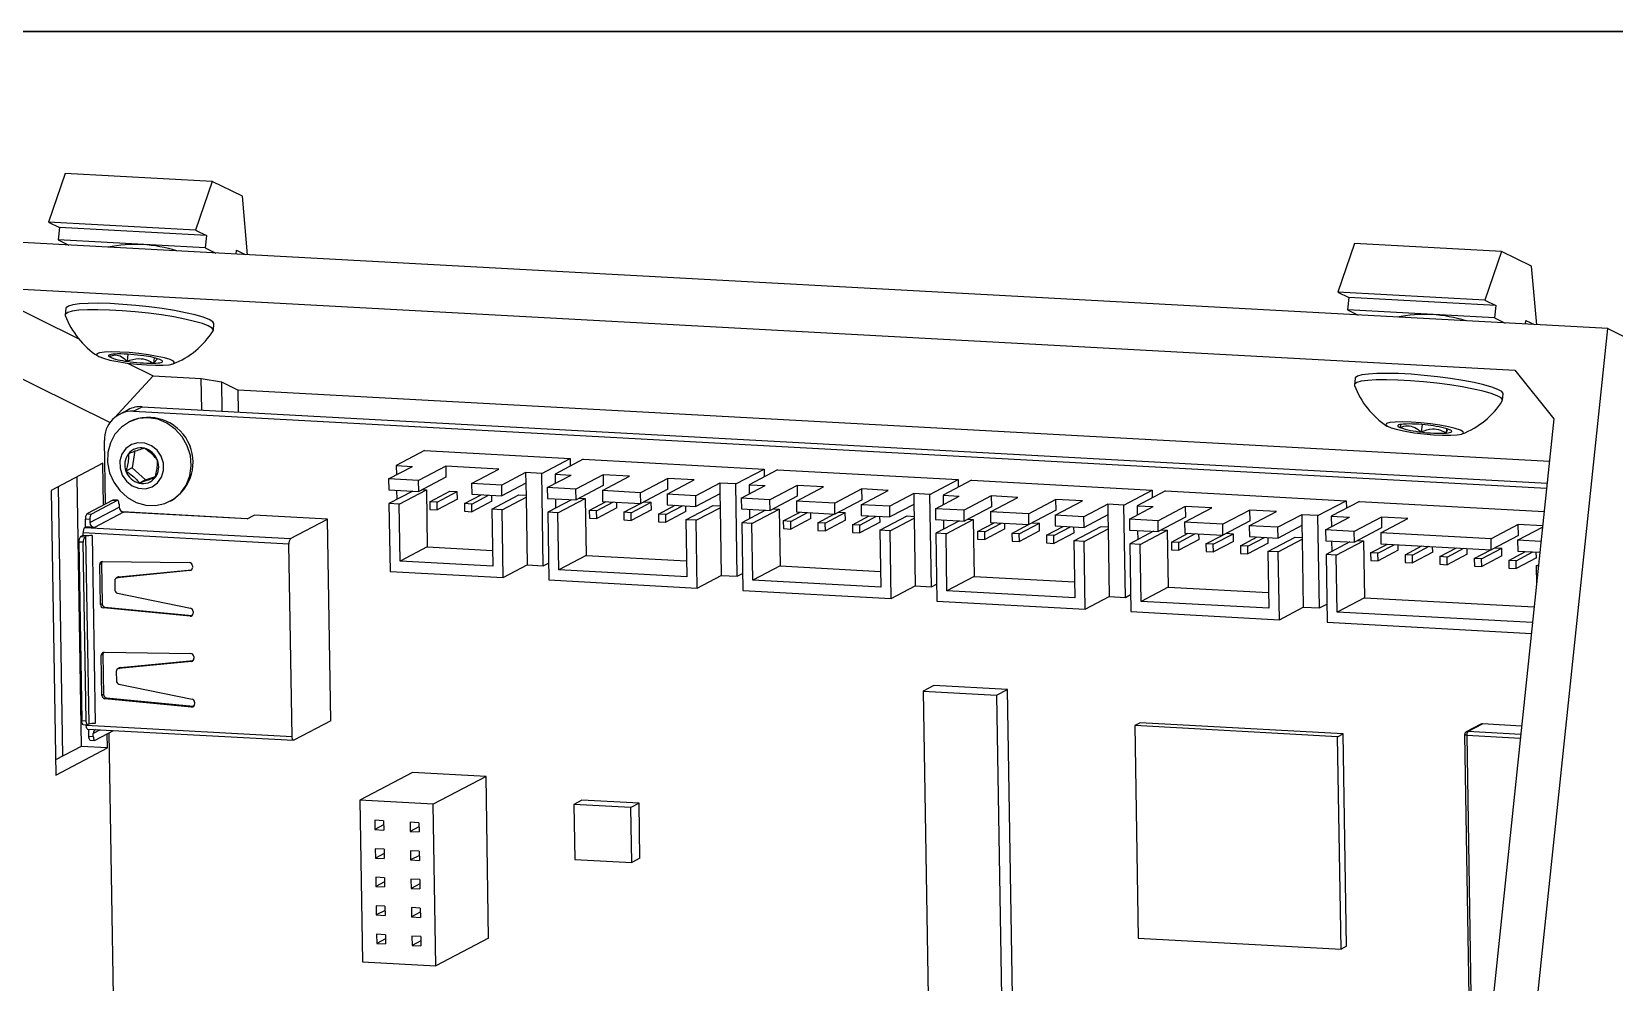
# Model space of a CAD drawing. Header units: millimetres. Extents: x 0 to 279, y 0 to 216.
# Drawn here: x 202.9 to 253.4, y 60.4 to 90.7 of the extents above; entities that cross this region are included whole.
import ezdxf

# ---------------------------------------------------------------- set-up
doc = ezdxf.new("R2010")
doc.units = ezdxf.units.MM
doc.layers.add('TITLE_BLOCK_BORDER', color=7, linetype='Continuous')

msp = doc.modelspace()

# ---------------------------------------------------------------- linework, layer by layer
at = {"color": 7, "linetype": 'Continuous', "lineweight": 25}
for p, q in [((203.961, 86.213), (203.432, 84.661)), ((208.65, 85.958), (203.961, 86.213)), ((208.65, 85.958), (208.12, 84.407)), ((209.611, 85.483), (208.65, 85.958)), ((209.775, 83.618), (209.611, 85.483)), ((203.432, 84.661), (203.78, 84.489)), ((208.12, 84.407), (203.432, 84.661)), ((203.78, 84.489), (203.738, 84.095)), ((208.468, 84.234), (203.78, 84.489)), ((208.12, 84.407), (208.468, 84.234)), ((253.163, 81.261), (197.976, 84.259)), ((208.427, 83.84), (203.738, 84.095)), ((203.738, 84.095), (204.076, 83.928)), ((205.32, 83.861), (205.32, 83.86)), ((208.468, 84.234), (208.427, 83.84)), ((208.427, 83.84), (208.765, 83.673)), ((245.082, 83.979), (244.552, 82.428)), ((249.771, 83.725), (245.082, 83.979)), ((209.417, 83.638), (209.43, 83.759)), ((209.43, 83.759), (209.706, 83.622)), ((249.771, 83.725), (249.241, 82.173)), ((250.732, 83.249), (249.771, 83.725)), ((250.896, 81.384), (250.732, 83.249)), ((201.009, 82.608), (250.194, 79.936)), ((201.009, 82.608), (204.394, 80.933)), ((244.552, 82.428), (244.9, 82.255)), ((249.241, 82.173), (244.552, 82.428)), ((203.983, 81.91), (203.962, 81.706)), ((244.9, 82.255), (244.859, 81.861)), ((249.548, 81.606), (244.859, 81.861)), ((244.859, 81.861), (245.197, 81.694)), ((249.589, 82.001), (244.9, 82.255)), ((249.241, 82.173), (249.589, 82.001)), ((249.589, 82.001), (249.548, 81.606)), ((208.686, 81.209), (208.707, 81.412)), ((246.441, 81.627), (246.441, 81.626)), ((249.548, 81.606), (249.886, 81.439)), ((250.538, 81.404), (250.55, 81.525)), ((250.55, 81.525), (250.827, 81.388)), ((205.387, 78.267), (199.447, 81.207)), ((249.845, 49.737), (253.163, 81.261)), ((253.163, 81.261), (256.944, 79.39)), ((205.957, 80.446), (205.933, 80.221)), ((206.795, 80.332), (206.776, 80.158)), ((206.776, 80.158), (206.902, 80.303)), ((205.946, 80.165), (206.768, 79.758)), ((250.194, 79.936), (251.446, 78.382)), ((206.768, 79.758), (205.529, 78.42)), ((206.768, 79.758), (208.301, 79.674)), ((208.301, 79.674), (208.947, 79.561)), ((208.318, 78.668), (208.301, 79.674)), ((208.947, 79.561), (209.476, 79.3)), ((208.947, 79.561), (208.962, 78.633)), ((251.303, 77.027), (209.476, 79.3)), ((209.487, 78.605), (209.476, 79.3)), ((245.104, 79.676), (245.083, 79.473)), ((206.138, 78.625), (206.416, 78.772)), ((206.416, 78.772), (251.23, 76.337)), ((249.807, 78.975), (249.828, 79.179)), ((205.398, 78.279), (205.387, 78.267)), ((205.387, 78.267), (205.387, 78.263)), ((205.965, 78.675), (205.688, 78.528)), ((206.024, 78.301), (205.981, 78.279)), ((206.138, 78.625), (251.213, 76.177)), ((251.446, 78.382), (248.49, 50.306)), ((246.559, 78.201), (246.528, 78.109)), ((247.238, 78.2), (247.213, 77.966)), ((248.023, 78.07), (248.008, 77.93)), ((248.008, 77.93), (248.049, 78.039)), ((205.249, 75.669), (205.216, 77.695)), ((206.177, 77.376), (206.1, 76.821)), ((215.423, 77.371), (214.521, 76.896)), ((215.423, 77.371), (220.064, 77.119)), ((205.163, 76.973), (203.512, 76.103)), ((205.185, 75.635), (205.163, 76.973)), ((206.1, 76.821), (205.9, 76.715)), ((206.1, 76.821), (206.526, 76.44)), ((214.273, 76.466), (215.036, 76.868)), ((214.521, 76.896), (215.036, 76.868)), ((214.521, 76.896), (214.525, 76.599)), ((216.102, 76.871), (215.234, 76.414)), ((217.79, 76.779), (216.102, 76.871)), ((216.102, 76.871), (216.107, 76.527)), ((216.922, 76.322), (217.79, 76.779)), ((219.162, 76.644), (220.064, 77.119)), ((220.486, 77.096), (219.584, 76.621)), ((220.064, 77.119), (220.068, 76.876)), ((220.486, 77.096), (226.254, 76.783)), ((225.352, 76.308), (226.254, 76.783)), ((226.676, 76.76), (225.774, 76.285)), ((226.254, 76.783), (226.258, 76.54)), ((226.676, 76.76), (232.443, 76.447)), ((204.327, 76.533), (204.466, 67.937)), ((206.526, 76.44), (206.325, 76.335)), ((206.526, 76.44), (206.839, 76.549)), ((215.234, 76.414), (214.273, 76.466)), ((214.273, 76.466), (214.279, 76.122)), ((215.24, 76.07), (215.234, 76.414)), ((216.107, 76.527), (215.24, 76.07)), ((217.883, 76.27), (216.922, 76.322)), ((216.922, 76.322), (216.928, 75.978)), ((218.647, 76.672), (217.883, 76.27)), ((217.889, 75.926), (217.883, 76.27)), ((218.652, 76.328), (217.889, 75.926)), ((219.162, 76.644), (218.647, 76.672)), ((218.647, 76.672), (218.652, 76.328)), ((218.652, 76.328), (218.659, 75.887)), ((219.21, 73.698), (219.162, 76.644)), ((219.337, 76.191), (220.1, 76.593)), ((219.584, 76.621), (220.1, 76.593)), ((219.584, 76.621), (219.589, 76.324)), ((221.119, 76.598), (220.251, 76.141)), ((221.124, 76.255), (220.257, 75.798)), ((221.095, 76.095), (221.963, 76.552)), ((221.963, 76.552), (221.119, 76.598)), ((221.119, 76.598), (221.124, 76.255)), ((223.182, 76.486), (222.314, 76.029)), ((223.158, 75.983), (224.026, 76.44)), ((224.026, 76.44), (223.182, 76.486)), ((223.187, 76.142), (223.182, 76.486)), ((224.836, 76.336), (224.073, 75.934)), ((225.352, 76.308), (224.836, 76.336)), ((224.836, 76.336), (224.841, 75.992)), ((225.399, 73.362), (225.352, 76.308)), ((225.526, 75.855), (226.289, 76.257)), ((225.774, 76.285), (226.289, 76.257)), ((225.774, 76.285), (225.778, 75.988)), ((227.308, 76.262), (226.441, 75.805)), ((228.152, 76.216), (227.308, 76.262)), ((227.308, 76.262), (227.313, 75.918)), ((231.541, 75.972), (232.443, 76.447)), ((232.865, 76.424), (231.963, 75.949)), ((232.443, 76.447), (232.447, 76.204)), ((232.865, 76.424), (238.632, 76.11)), ((203.512, 76.103), (203.659, 67.021)), ((203.884, 67.631), (203.745, 76.226)), ((205.482, 75.792), (204.655, 75.356)), ((205.623, 75.785), (204.796, 75.349)), ((205.482, 75.792), (205.623, 75.785)), ((205.634, 75.787), (205.493, 75.795)), ((207.31, 75.757), (207.353, 75.78)), ((214.279, 76.122), (215.24, 76.07)), ((215.045, 76.081), (214.286, 75.681)), ((214.533, 76.109), (214.538, 75.813)), ((214.614, 75.663), (215.481, 76.12)), ((215.348, 76.127), (215.481, 76.12)), ((215.481, 76.12), (215.511, 74.303)), ((215.59, 75.741), (216.232, 76.079)), ((215.59, 75.741), (215.594, 75.495)), ((215.824, 75.728), (215.59, 75.741)), ((215.824, 75.728), (216.466, 76.066)), ((215.828, 75.483), (215.824, 75.728)), ((216.47, 75.821), (215.828, 75.483)), ((216.232, 76.079), (216.466, 76.066)), ((216.47, 75.821), (216.466, 76.066)), ((216.692, 75.681), (217.226, 75.962)), ((216.926, 75.668), (217.46, 75.95)), ((216.928, 75.978), (217.889, 75.926)), ((217.572, 75.761), (216.93, 75.423)), ((217.568, 75.502), (218.435, 75.959)), ((217.572, 75.761), (217.569, 75.944)), ((217.896, 75.484), (218.659, 75.887)), ((218.435, 75.959), (218.658, 75.947)), ((218.659, 75.887), (218.694, 73.726)), ((220.251, 76.141), (219.337, 76.191)), ((219.337, 76.191), (219.343, 75.847)), ((219.343, 75.847), (220.257, 75.798)), ((220.109, 75.806), (219.35, 75.405)), ((219.597, 75.833), (219.602, 75.538)), ((219.678, 75.388), (220.545, 75.845)), ((220.257, 75.798), (220.251, 76.141)), ((220.365, 75.854), (220.545, 75.845)), ((220.545, 75.845), (220.575, 74.028)), ((220.677, 75.464), (221.211, 75.746)), ((220.912, 75.452), (221.446, 75.733)), ((222.314, 76.029), (221.095, 76.095)), ((221.095, 76.095), (221.101, 75.752)), ((221.101, 75.752), (222.32, 75.686)), ((221.557, 75.544), (221.554, 75.727)), ((222.013, 75.392), (222.655, 75.73)), ((222.32, 75.686), (222.314, 76.029)), ((223.187, 76.142), (222.32, 75.686)), ((222.428, 75.742), (222.655, 75.73)), ((222.659, 75.484), (222.655, 75.73)), ((224.073, 75.934), (223.158, 75.983)), ((223.158, 75.983), (223.164, 75.64)), ((224.078, 75.59), (224.073, 75.934)), ((224.841, 75.992), (224.078, 75.59)), ((224.841, 75.992), (224.849, 75.55)), ((226.441, 75.805), (225.526, 75.855)), ((225.526, 75.855), (225.532, 75.511)), ((226.446, 75.461), (226.441, 75.805)), ((227.313, 75.918), (226.446, 75.461)), ((227.285, 75.759), (228.152, 76.216)), ((228.504, 75.693), (227.285, 75.759)), ((227.285, 75.759), (227.29, 75.416)), ((229.371, 76.15), (228.504, 75.693)), ((229.376, 75.806), (228.509, 75.349)), ((229.348, 75.647), (230.215, 76.104)), ((230.215, 76.104), (229.371, 76.15)), ((229.376, 75.806), (229.371, 76.15)), ((231.025, 76), (230.262, 75.597)), ((231.541, 75.972), (231.025, 76)), ((231.025, 76), (231.031, 75.656)), ((231.589, 73.026), (231.541, 75.972)), ((231.715, 75.518), (232.479, 75.921)), ((231.963, 75.949), (232.479, 75.921)), ((231.963, 75.949), (231.968, 75.651)), ((233.497, 75.926), (232.63, 75.469)), ((233.474, 75.423), (234.341, 75.88)), ((234.341, 75.88), (233.497, 75.926)), ((233.497, 75.926), (233.503, 75.582)), ((235.56, 75.814), (234.693, 75.357)), ((235.537, 75.311), (236.404, 75.768)), ((236.404, 75.768), (235.56, 75.814)), ((235.566, 75.47), (235.56, 75.814)), ((237.73, 75.635), (238.632, 76.11)), ((239.054, 76.088), (238.152, 75.612)), ((238.632, 76.11), (238.636, 75.867)), ((239.054, 76.088), (244.821, 75.774)), ((243.919, 75.299), (244.821, 75.774)), ((245.243, 75.751), (244.341, 75.276)), ((244.821, 75.774), (244.825, 75.531)), ((245.243, 75.751), (251.135, 75.431)), ((204.655, 75.356), (204.796, 75.349)), ((204.748, 75.076), (205.679, 75.567)), ((205.822, 75.412), (204.891, 74.921)), ((205.678, 75.665), (205.679, 75.567)), ((209.766, 75.2), (205.794, 75.416)), ((209.761, 75.198), (205.822, 75.412)), ((209.761, 75.198), (209.986, 75.316)), ((212.331, 75.189), (209.986, 75.316)), ((214.286, 75.681), (214.321, 73.521)), ((214.614, 75.663), (214.286, 75.681)), ((214.644, 73.846), (214.614, 75.663)), ((215.594, 75.495), (215.828, 75.483)), ((216.926, 75.668), (216.692, 75.681)), ((216.692, 75.681), (216.696, 75.435)), ((216.696, 75.435), (216.93, 75.423)), ((216.93, 75.423), (216.926, 75.668)), ((217.568, 75.502), (217.597, 73.686)), ((217.896, 75.484), (217.568, 75.502)), ((217.931, 73.324), (217.896, 75.484)), ((219.35, 75.405), (219.385, 73.245)), ((219.678, 75.388), (219.35, 75.405)), ((219.707, 73.571), (219.678, 75.388)), ((220.677, 75.464), (220.681, 75.219)), ((220.912, 75.452), (220.677, 75.464)), ((220.681, 75.219), (220.916, 75.206)), ((220.916, 75.206), (220.912, 75.452)), ((221.557, 75.544), (220.916, 75.206)), ((221.779, 75.405), (222.313, 75.686)), ((221.779, 75.405), (221.783, 75.159)), ((222.013, 75.392), (221.779, 75.405)), ((222.017, 75.146), (222.013, 75.392)), ((222.659, 75.484), (222.017, 75.146)), ((222.881, 75.345), (223.415, 75.626)), ((222.881, 75.345), (222.885, 75.099)), ((223.115, 75.332), (222.881, 75.345)), ((223.115, 75.332), (223.649, 75.613)), ((223.119, 75.086), (223.115, 75.332)), ((223.761, 75.425), (223.119, 75.086)), ((223.164, 75.64), (224.078, 75.59)), ((223.757, 75.166), (224.625, 75.623)), ((223.761, 75.425), (223.758, 75.607)), ((224.085, 75.148), (224.849, 75.55)), ((224.625, 75.623), (224.848, 75.611)), ((224.849, 75.55), (224.884, 73.39)), ((225.532, 75.511), (226.446, 75.461)), ((226.299, 75.469), (225.539, 75.069)), ((225.786, 75.497), (225.791, 75.202)), ((225.867, 75.051), (226.734, 75.508)), ((226.554, 75.518), (226.734, 75.508)), ((226.734, 75.508), (226.764, 73.692)), ((226.866, 75.128), (227.4, 75.41)), ((227.101, 75.115), (227.635, 75.397)), ((227.29, 75.416), (228.509, 75.349)), ((227.747, 75.208), (227.744, 75.391)), ((227.968, 75.068), (228.502, 75.35)), ((228.203, 75.056), (228.844, 75.394)), ((228.509, 75.349), (228.504, 75.693)), ((228.617, 75.406), (228.844, 75.394)), ((228.848, 75.148), (228.844, 75.394)), ((229.07, 75.008), (229.604, 75.29)), ((229.304, 74.996), (229.839, 75.277)), ((230.262, 75.597), (229.348, 75.647)), ((229.348, 75.647), (229.353, 75.303)), ((229.353, 75.303), (230.267, 75.254)), ((229.946, 74.83), (230.814, 75.287)), ((229.95, 75.088), (229.947, 75.271)), ((230.267, 75.254), (230.262, 75.597)), ((231.031, 75.656), (230.267, 75.254)), ((230.814, 75.287), (231.037, 75.275)), ((231.031, 75.656), (231.038, 75.214)), ((232.63, 75.469), (231.715, 75.518)), ((231.715, 75.518), (231.721, 75.175)), ((232.635, 75.125), (232.63, 75.469)), ((233.503, 75.582), (232.635, 75.125)), ((234.693, 75.357), (233.474, 75.423)), ((233.474, 75.423), (233.479, 75.079)), ((234.698, 75.013), (234.693, 75.357)), ((235.566, 75.47), (234.698, 75.013)), ((236.451, 75.261), (235.537, 75.311)), ((235.537, 75.311), (235.542, 74.967)), ((237.214, 75.663), (236.451, 75.261)), ((236.457, 74.918), (236.451, 75.261)), ((237.22, 75.32), (236.457, 74.918)), ((237.73, 75.635), (237.214, 75.663)), ((237.214, 75.663), (237.22, 75.32)), ((237.22, 75.32), (237.227, 74.878)), ((237.778, 72.69), (237.73, 75.635)), ((237.905, 75.182), (238.668, 75.584)), ((238.152, 75.612), (238.668, 75.584)), ((238.152, 75.612), (238.157, 75.315)), ((239.686, 75.59), (238.819, 75.133)), ((239.692, 75.246), (238.825, 74.789)), ((239.663, 75.087), (240.53, 75.544)), ((240.53, 75.544), (239.686, 75.59)), ((239.686, 75.59), (239.692, 75.246)), ((241.749, 75.477), (240.882, 75.021)), ((241.726, 74.975), (242.593, 75.432)), ((242.593, 75.432), (241.749, 75.477)), ((241.755, 75.134), (241.749, 75.477)), ((243.404, 75.327), (242.64, 74.925)), ((243.919, 75.299), (243.404, 75.327)), ((243.404, 75.327), (243.409, 74.983)), ((243.967, 72.354), (243.919, 75.299)), ((244.164, 74.842), (244.927, 75.244)), ((244.341, 75.276), (244.927, 75.244)), ((244.341, 75.276), (244.347, 74.938)), ((245.946, 75.249), (245.078, 74.793)), ((246.79, 75.204), (245.946, 75.249)), ((245.946, 75.249), (245.951, 74.906)), ((211.098, 74.391), (204.534, 74.748)), ((204.535, 74.674), (204.534, 74.748)), ((204.583, 74.922), (204.609, 74.936)), ((204.583, 74.922), (211.148, 74.566)), ((204.746, 75.174), (204.605, 75.182)), ((204.609, 74.936), (204.605, 75.182)), ((204.891, 74.921), (204.609, 74.936)), ((204.746, 75.174), (204.748, 75.076)), ((211.148, 74.566), (212.331, 75.189)), ((212.435, 68.758), (212.331, 75.189)), ((221.783, 75.159), (222.017, 75.146)), ((222.885, 75.099), (223.119, 75.086)), ((223.757, 75.166), (223.787, 73.35)), ((224.085, 75.148), (223.757, 75.166)), ((224.12, 72.988), (224.085, 75.148)), ((225.539, 75.069), (225.574, 72.909)), ((225.867, 75.051), (225.539, 75.069)), ((225.897, 73.235), (225.867, 75.051)), ((226.866, 75.128), (226.87, 74.883)), ((227.101, 75.115), (226.866, 75.128)), ((226.87, 74.883), (227.105, 74.87)), ((227.105, 74.87), (227.101, 75.115)), ((227.747, 75.208), (227.105, 74.87)), ((227.968, 75.068), (227.972, 74.823)), ((228.203, 75.056), (227.968, 75.068)), ((227.972, 74.823), (228.207, 74.81)), ((228.207, 74.81), (228.203, 75.056)), ((228.848, 75.148), (228.207, 74.81)), ((229.07, 75.008), (229.074, 74.763)), ((229.304, 74.996), (229.07, 75.008)), ((229.074, 74.763), (229.308, 74.75)), ((229.308, 74.75), (229.304, 74.996)), ((229.95, 75.088), (229.308, 74.75)), ((229.946, 74.83), (229.976, 73.013)), ((230.275, 74.812), (229.946, 74.83)), ((230.275, 74.812), (231.038, 75.214)), ((230.31, 72.652), (230.275, 74.812)), ((231.038, 75.214), (231.073, 73.054)), ((231.721, 75.175), (232.635, 75.125)), ((232.488, 75.133), (231.728, 74.733)), ((231.728, 74.733), (231.763, 72.573)), ((232.056, 74.715), (231.728, 74.733)), ((231.976, 75.161), (231.98, 74.866)), ((232.056, 74.715), (232.924, 75.172)), ((232.086, 72.899), (232.056, 74.715)), ((232.743, 75.182), (232.924, 75.172)), ((232.924, 75.172), (232.953, 73.356)), ((233.056, 74.792), (233.59, 75.073)), ((233.056, 74.792), (233.06, 74.546)), ((233.29, 74.779), (233.056, 74.792)), ((233.29, 74.779), (233.824, 75.061)), ((233.294, 74.534), (233.29, 74.779)), ((233.936, 74.872), (233.294, 74.534)), ((233.479, 75.079), (234.698, 75.013)), ((233.936, 74.872), (233.933, 75.055)), ((234.157, 74.732), (234.691, 75.013)), ((234.157, 74.732), (234.161, 74.487)), ((234.392, 74.719), (234.157, 74.732)), ((234.392, 74.719), (235.034, 75.057)), ((234.396, 74.474), (234.392, 74.719)), ((235.038, 74.812), (234.396, 74.474)), ((234.806, 75.07), (235.034, 75.057)), ((235.038, 74.812), (235.034, 75.057)), ((235.259, 74.672), (235.793, 74.954)), ((235.494, 74.66), (236.028, 74.941)), ((236.139, 74.752), (235.498, 74.414)), ((235.542, 74.967), (236.457, 74.918)), ((236.136, 74.494), (237.003, 74.951)), ((236.139, 74.752), (236.137, 74.935)), ((236.464, 74.476), (237.227, 74.878)), ((237.003, 74.951), (237.226, 74.938)), ((237.227, 74.878), (237.262, 72.718)), ((238.819, 75.133), (237.905, 75.182)), ((237.905, 75.182), (237.91, 74.839)), ((237.91, 74.839), (238.825, 74.789)), ((238.677, 74.797), (237.917, 74.397)), ((238.165, 74.825), (238.17, 74.53)), ((238.246, 74.379), (239.113, 74.836)), ((238.825, 74.789), (238.819, 75.133)), ((238.932, 74.846), (239.113, 74.836)), ((239.113, 74.836), (239.142, 73.019)), ((239.245, 74.456), (239.779, 74.737)), ((239.479, 74.443), (240.013, 74.724)), ((240.882, 75.021), (239.663, 75.087)), ((239.663, 75.087), (239.668, 74.743)), ((239.668, 74.743), (240.888, 74.677)), ((240.125, 74.536), (240.122, 74.718)), ((240.581, 74.383), (241.223, 74.721)), ((240.888, 74.677), (240.882, 75.021)), ((241.755, 75.134), (240.888, 74.677)), ((240.995, 74.734), (241.223, 74.721)), ((241.227, 74.476), (241.223, 74.721)), ((242.64, 74.925), (241.726, 74.975)), ((241.726, 74.975), (241.732, 74.631)), ((242.646, 74.581), (242.64, 74.925)), ((243.409, 74.983), (242.646, 74.581)), ((243.409, 74.983), (243.416, 74.542)), ((245.078, 74.793), (244.164, 74.842)), ((244.164, 74.842), (244.17, 74.499)), ((245.084, 74.449), (245.078, 74.793)), ((245.951, 74.906), (245.084, 74.449)), ((245.922, 74.747), (246.79, 75.204)), ((249.439, 74.556), (245.922, 74.747)), ((245.922, 74.747), (245.928, 74.403)), ((250.306, 75.013), (249.439, 74.556)), ((250.283, 74.51), (251.082, 74.931)), ((251.086, 74.97), (250.306, 75.013)), ((250.312, 74.669), (250.306, 75.013)), ((204.539, 74.446), (204.398, 74.454)), ((204.398, 74.454), (204.491, 68.759)), ((204.448, 74.628), (204.535, 74.674)), ((204.448, 74.628), (204.589, 74.621)), ((204.535, 74.674), (204.816, 74.659)), ((204.632, 68.752), (204.539, 74.446)), ((204.589, 74.621), (204.623, 74.639)), ((204.721, 68.65), (204.623, 74.639)), ((204.816, 74.659), (204.913, 68.67)), ((211.198, 68.255), (211.098, 74.391)), ((215.511, 74.303), (214.644, 73.846)), ((215.511, 74.303), (217.589, 74.19)), ((233.06, 74.546), (233.294, 74.534)), ((234.161, 74.487), (234.396, 74.474)), ((235.259, 74.672), (235.263, 74.427)), ((235.494, 74.66), (235.259, 74.672)), ((235.263, 74.427), (235.498, 74.414)), ((235.498, 74.414), (235.494, 74.66)), ((236.136, 74.494), (236.165, 72.677)), ((236.464, 74.476), (236.136, 74.494)), ((236.499, 72.316), (236.464, 74.476)), ((237.917, 74.397), (237.952, 72.237)), ((238.246, 74.379), (237.917, 74.397)), ((238.275, 72.563), (238.246, 74.379)), ((239.245, 74.456), (239.249, 74.21)), ((239.479, 74.443), (239.245, 74.456)), ((239.249, 74.21), (239.483, 74.198)), ((239.483, 74.198), (239.479, 74.443)), ((240.125, 74.536), (239.483, 74.198)), ((240.347, 74.396), (240.881, 74.677)), ((240.347, 74.396), (240.351, 74.15)), ((240.581, 74.383), (240.347, 74.396)), ((240.585, 74.138), (240.581, 74.383)), ((241.227, 74.476), (240.585, 74.138)), ((241.448, 74.336), (241.983, 74.617)), ((241.448, 74.336), (241.452, 74.091)), ((241.683, 74.323), (241.448, 74.336)), ((241.683, 74.323), (242.217, 74.605)), ((241.687, 74.078), (241.683, 74.323)), ((242.329, 74.416), (241.687, 74.078)), ((241.732, 74.631), (242.646, 74.581)), ((242.325, 74.157), (243.192, 74.614)), ((242.329, 74.416), (242.326, 74.599)), ((242.653, 74.14), (243.416, 74.542)), ((243.192, 74.614), (243.415, 74.602)), ((243.416, 74.542), (243.451, 72.382)), ((244.17, 74.499), (245.084, 74.449)), ((244.936, 74.457), (244.177, 74.057)), ((244.354, 74.489), (244.36, 74.153)), ((244.505, 74.039), (245.372, 74.496)), ((245.192, 74.506), (245.372, 74.496)), ((245.372, 74.496), (245.402, 72.679)), ((245.598, 74.111), (246.132, 74.392)), ((245.832, 74.098), (246.367, 74.379)), ((245.928, 74.403), (249.445, 74.212)), ((246.478, 74.191), (246.475, 74.373)), ((246.7, 74.051), (247.234, 74.332)), ((246.934, 74.038), (247.468, 74.319)), ((247.58, 74.131), (247.577, 74.313)), ((247.802, 73.991), (248.336, 74.272)), ((248.036, 73.978), (248.57, 74.26)), ((248.682, 74.071), (248.679, 74.254)), ((248.904, 73.931), (249.438, 74.212)), ((249.138, 73.918), (249.78, 74.256)), ((249.445, 74.212), (249.439, 74.556)), ((250.312, 74.669), (249.445, 74.212)), ((249.552, 74.269), (249.78, 74.256)), ((249.784, 74.011), (249.78, 74.256)), ((251.034, 74.469), (250.283, 74.51)), ((250.283, 74.51), (250.289, 74.166)), ((205.117, 73.769), (205.065, 73.742)), ((205.086, 72.458), (205.065, 73.742)), ((205.117, 73.769), (205.138, 72.485)), ((205.154, 73.835), (207.918, 73.8)), ((217.597, 73.686), (214.644, 73.846)), ((217.931, 73.324), (218.694, 73.726)), ((218.694, 73.726), (219.21, 73.698)), ((219.21, 73.698), (219.376, 73.786)), ((220.575, 74.028), (219.707, 73.571)), ((220.575, 74.028), (223.778, 73.854)), ((240.351, 74.15), (240.585, 74.138)), ((241.452, 74.091), (241.687, 74.078)), ((242.325, 74.157), (242.354, 72.341)), ((242.653, 74.14), (242.325, 74.157)), ((242.688, 71.979), (242.653, 74.14)), ((244.177, 74.057), (244.212, 71.897)), ((244.505, 74.039), (244.177, 74.057)), ((244.535, 72.223), (244.505, 74.039)), ((245.832, 74.098), (245.598, 74.111)), ((245.598, 74.111), (245.602, 73.865)), ((245.602, 73.865), (245.836, 73.852)), ((245.836, 73.852), (245.832, 74.098)), ((246.478, 74.191), (245.836, 73.852)), ((246.934, 74.038), (246.7, 74.051)), ((246.7, 74.051), (246.704, 73.805)), ((246.704, 73.805), (246.938, 73.793)), ((246.938, 73.793), (246.934, 74.038)), ((247.58, 74.131), (246.938, 73.793)), ((248.036, 73.978), (247.802, 73.991)), ((247.802, 73.991), (247.806, 73.745)), ((247.806, 73.745), (248.04, 73.733)), ((248.04, 73.733), (248.036, 73.978)), ((248.682, 74.071), (248.04, 73.733)), ((249.138, 73.918), (248.904, 73.931)), ((248.904, 73.931), (248.908, 73.686)), ((249.142, 73.673), (249.138, 73.918)), ((249.784, 74.011), (249.142, 73.673)), ((250.005, 73.871), (250.54, 74.153)), ((250.24, 73.858), (250.005, 73.871)), ((250.005, 73.871), (250.009, 73.626)), ((250.24, 73.858), (250.774, 74.14)), ((250.244, 73.613), (250.24, 73.858)), ((250.886, 73.951), (250.244, 73.613)), ((250.289, 74.166), (250.998, 74.128)), ((250.882, 73.692), (250.956, 73.732)), ((250.886, 73.951), (250.883, 74.134)), ((205.542, 73.225), (205.547, 72.924)), ((205.641, 73.335), (205.589, 73.308)), ((207.94, 73.545), (205.621, 73.318)), ((205.621, 73.318), (205.673, 73.345)), ((205.673, 73.345), (207.992, 73.572)), ((207.992, 73.572), (207.94, 73.545)), ((207.992, 73.572), (207.995, 73.573)), ((208.017, 73.696), (208.018, 73.638)), ((214.321, 73.521), (217.931, 73.324)), ((219.385, 73.245), (224.12, 72.988)), ((223.787, 73.35), (219.707, 73.571)), ((224.12, 72.988), (224.884, 73.39)), ((224.884, 73.39), (225.399, 73.362)), ((225.399, 73.362), (225.565, 73.45)), ((226.764, 73.692), (225.897, 73.235)), ((229.976, 73.013), (225.897, 73.235)), ((226.764, 73.692), (229.968, 73.518)), ((232.953, 73.356), (232.086, 72.899)), ((232.953, 73.356), (236.157, 73.182)), ((248.908, 73.686), (249.142, 73.673)), ((250.009, 73.626), (250.244, 73.613)), ((250.882, 73.692), (250.891, 73.116)), ((250.952, 73.689), (250.882, 73.692)), ((205.629, 72.822), (207.959, 72.342)), ((225.574, 72.909), (230.31, 72.652)), ((230.31, 72.652), (231.073, 73.054)), ((231.073, 73.054), (231.589, 73.026)), ((231.589, 73.026), (231.754, 73.113)), ((236.165, 72.677), (232.086, 72.899)), ((236.499, 72.316), (237.262, 72.718)), ((237.262, 72.718), (237.778, 72.69)), ((237.778, 72.69), (237.944, 72.777)), ((239.142, 73.019), (238.275, 72.563)), ((239.142, 73.019), (242.346, 72.845)), ((205.138, 72.485), (205.086, 72.458)), ((205.23, 72.382), (205.178, 72.355)), ((207.946, 72.09), (205.178, 72.355)), ((205.23, 72.382), (207.998, 72.117)), ((208.041, 72.241), (208.042, 72.182)), ((231.763, 72.573), (236.499, 72.316)), ((237.952, 72.237), (242.688, 71.979)), ((242.354, 72.341), (238.275, 72.563)), ((242.688, 71.979), (243.451, 72.382)), ((243.451, 72.382), (243.967, 72.354)), ((243.967, 72.354), (244.203, 72.478)), ((245.402, 72.679), (244.535, 72.223)), ((250.762, 71.884), (244.535, 72.223)), ((245.402, 72.679), (250.814, 72.385)), ((207.998, 72.117), (207.946, 72.09)), ((244.212, 71.897), (250.726, 71.543)), ((205.164, 70.873), (205.112, 70.845)), ((205.133, 69.561), (205.112, 70.845)), ((205.164, 70.873), (205.185, 69.589)), ((205.201, 70.939), (207.965, 70.903)), ((205.72, 70.449), (208.039, 70.676)), ((208.039, 70.676), (207.987, 70.649)), ((208.039, 70.676), (208.042, 70.676)), ((208.064, 70.8), (208.065, 70.741)), ((205.589, 70.328), (205.594, 70.027)), ((205.688, 70.439), (205.636, 70.412)), ((207.987, 70.649), (205.668, 70.421)), ((205.668, 70.421), (205.72, 70.449)), ((205.676, 69.926), (208.006, 69.446)), ((231.671, 69.881), (231.324, 69.698)), ((231.324, 69.698), (233.668, 69.571)), ((231.324, 69.698), (231.523, 57.425)), ((234.015, 69.754), (231.671, 69.881)), ((233.668, 69.571), (234.015, 69.754)), ((234.214, 57.481), (234.015, 69.754)), ((205.185, 69.589), (205.133, 69.561)), ((205.277, 69.486), (205.225, 69.458)), ((207.993, 69.193), (205.225, 69.458)), ((205.277, 69.486), (208.045, 69.221)), ((208.045, 69.221), (207.993, 69.193)), ((208.088, 69.344), (208.089, 69.286)), ((233.668, 69.571), (233.867, 57.298)), ((204.491, 68.759), (204.632, 68.752)), ((212.435, 68.758), (211.252, 68.135)), ((238.249, 68.69), (238.075, 68.599)), ((244.719, 68.338), (238.249, 68.69)), ((248.696, 68.409), (249.164, 68.656)), ((250.415, 68.588), (249.164, 68.656)), ((204.535, 68.637), (204.675, 68.629)), ((204.633, 68.611), (204.633, 68.631)), ((204.633, 68.611), (211.198, 68.255)), ((204.677, 68.489), (211.241, 68.132)), ((204.721, 68.65), (204.686, 68.632)), ((204.718, 68.26), (204.714, 68.487)), ((204.718, 68.26), (204.858, 68.252)), ((204.858, 68.252), (204.857, 68.35)), ((204.913, 68.132), (205.505, 68.444)), ((205.31, 67.891), (205.303, 68.338)), ((205.628, 52.28), (205.367, 68.372)), ((244.546, 68.247), (238.075, 68.599)), ((238.075, 68.599), (238.185, 61.824)), ((244.546, 68.247), (244.719, 68.338)), ((244.655, 61.472), (244.546, 68.247)), ((244.829, 61.564), (244.719, 68.338)), ((248.598, 68.31), (248.789, 56.478)), ((249.119, 68.646), (248.651, 68.4)), ((248.663, 68.293), (248.855, 56.462)), ((204.466, 67.937), (203.651, 67.508)), ((203.659, 67.021), (205.31, 67.891)), ((205.31, 67.891), (204.466, 67.937)), ((204.762, 68.137), (204.902, 68.13)), ((215.038, 67.106), (213.356, 66.22)), ((217.383, 66.979), (215.038, 67.106)), ((217.383, 66.979), (215.7, 66.092)), ((217.466, 61.824), (217.383, 66.979)), ((213.356, 66.22), (213.439, 61.065)), ((215.7, 66.092), (213.356, 66.22)), ((220.443, 66.225), (220.183, 66.088)), ((222.264, 66.126), (220.443, 66.225)), ((215.784, 60.938), (215.7, 66.092)), ((222.004, 65.989), (220.183, 66.088)), ((220.183, 66.088), (220.212, 64.333)), ((222.264, 66.126), (222.004, 65.989)), ((222.033, 64.234), (222.004, 65.989)), ((222.293, 64.371), (222.264, 66.126)), ((213.835, 65.58), (213.839, 65.286)), ((214.116, 65.565), (213.835, 65.58)), ((214.118, 65.433), (213.839, 65.286)), ((213.839, 65.286), (214.121, 65.271)), ((214.116, 65.565), (214.121, 65.271)), ((214.96, 65.519), (214.965, 65.225)), ((215.241, 65.504), (214.96, 65.519)), ((215.243, 65.372), (214.965, 65.225)), ((214.965, 65.225), (215.246, 65.209)), ((215.241, 65.504), (215.246, 65.209)), ((213.849, 64.672), (213.854, 64.378)), ((214.131, 64.657), (213.849, 64.672)), ((214.131, 64.657), (214.135, 64.362)), ((214.133, 64.525), (213.854, 64.378)), ((213.854, 64.378), (214.135, 64.362)), ((214.975, 64.611), (214.979, 64.317)), ((215.256, 64.596), (214.975, 64.611)), ((215.258, 64.463), (214.979, 64.317)), ((214.979, 64.317), (215.261, 64.301)), ((215.256, 64.596), (215.261, 64.301)), ((220.212, 64.333), (222.033, 64.234)), ((222.293, 64.371), (222.033, 64.234)), ((213.864, 63.764), (213.869, 63.47)), ((214.145, 63.749), (213.864, 63.764)), ((214.147, 63.616), (213.869, 63.47)), ((214.145, 63.749), (214.15, 63.454)), ((214.989, 63.703), (214.994, 63.408)), ((215.271, 63.688), (214.989, 63.703)), ((215.271, 63.688), (215.275, 63.393)), ((213.869, 63.47), (214.15, 63.454)), ((215.273, 63.555), (214.994, 63.408)), ((214.994, 63.408), (215.275, 63.393)), ((213.879, 62.856), (213.884, 62.561)), ((214.16, 62.841), (213.879, 62.856)), ((214.162, 62.708), (213.884, 62.561)), ((214.16, 62.841), (214.165, 62.546)), ((215.004, 62.795), (215.009, 62.5)), ((215.285, 62.779), (215.004, 62.795)), ((215.288, 62.647), (215.009, 62.5)), ((215.285, 62.779), (215.29, 62.485)), ((213.884, 62.561), (214.165, 62.546)), ((215.009, 62.5), (215.29, 62.485)), ((213.893, 61.948), (213.898, 61.653)), ((214.175, 61.932), (213.893, 61.948)), ((214.177, 61.8), (213.898, 61.653)), ((213.898, 61.653), (214.18, 61.638)), ((214.175, 61.932), (214.18, 61.638)), ((215.019, 61.887), (215.024, 61.592)), ((215.3, 61.871), (215.019, 61.887)), ((215.302, 61.739), (215.024, 61.592)), ((215.024, 61.592), (215.305, 61.577)), ((215.3, 61.871), (215.305, 61.577)), ((217.466, 61.824), (215.784, 60.938)), ((238.185, 61.824), (244.655, 61.472)), ((244.829, 61.564), (244.655, 61.472)), ((213.439, 61.065), (215.784, 60.938))]:
    msp.add_line(p, q, dxfattribs=at)
at = {"color": 8, "linetype": 'Continuous', "lineweight": 25}
for p, q in [((205.079, 68.467), (204.857, 68.35)), ((248.663, 68.293), (250.374, 68.2)), ((250.386, 68.318), (248.696, 68.409))]:
    msp.add_line(p, q, dxfattribs=at)
at = {"color": 7, "linetype": 'Continuous', "lineweight": 25, "flags": 128}
for points in [[(208.086, 81.494), (207.777, 81.566), (207.421, 81.634), (207.03, 81.697), (206.616, 81.752), (206.193, 81.798), (205.774, 81.833), (205.372, 81.855), (205.001, 81.865), (204.673, 81.862), (204.398, 81.846), (204.185, 81.817), (204.04, 81.777), (203.969, 81.727), (203.965, 81.684)], [(208.107, 81.697), (207.798, 81.769), (207.442, 81.837), (207.051, 81.9), (206.637, 81.955), (206.214, 82.001), (205.795, 82.036), (205.394, 82.059), (205.023, 82.069), (204.695, 82.065), (204.419, 82.049), (204.206, 82.021), (204.062, 81.98), (203.991, 81.93), (203.983, 81.91)], [(208.678, 81.188), (208.686, 81.217), (208.644, 81.28), (208.526, 81.349), (208.339, 81.421), (208.086, 81.494)], [(208.707, 81.412), (208.707, 81.421), (208.665, 81.483), (208.548, 81.552), (208.36, 81.624), (208.107, 81.697)], [(207.13, 80.325), (206.895, 80.378), (206.617, 80.426), (206.312, 80.467), (206.001, 80.497), (205.702, 80.516), (205.435, 80.521), (205.216, 80.513), (205.059, 80.492), (204.974, 80.459), (204.966, 80.417), (205.036, 80.368), (205.179, 80.315), (205.386, 80.261), (205.645, 80.21), (205.939, 80.165), (206.25, 80.13), (206.557, 80.105), (206.842, 80.093), (207.087, 80.094), (207.277, 80.109), (207.399, 80.136), (207.446, 80.174), (207.414, 80.22), (207.307, 80.272), (207.13, 80.325)], [(205.629, 80.455), (205.55, 80.452), (205.482, 80.446), (205.427, 80.438), (205.385, 80.428), (205.357, 80.416), (205.343, 80.402), (205.344, 80.386), (205.36, 80.369)], [(206.776, 80.158), (206.855, 80.161), (206.923, 80.167), (206.979, 80.175), (207.021, 80.185), (207.049, 80.197), (207.063, 80.211), (207.062, 80.227), (207.046, 80.244)], [(248.9, 79.539), (248.542, 79.607), (248.149, 79.67), (247.734, 79.724), (247.311, 79.77), (246.893, 79.804), (246.493, 79.826), (246.124, 79.835), (245.798, 79.831), (245.526, 79.814), (245.317, 79.785), (245.176, 79.744), (245.109, 79.693), (245.104, 79.676)], [(248.879, 79.336), (248.52, 79.404), (248.128, 79.467), (247.713, 79.521), (247.29, 79.566), (246.871, 79.6), (246.471, 79.622), (246.103, 79.632), (245.777, 79.628), (245.505, 79.611), (245.295, 79.582), (245.155, 79.541), (245.088, 79.49), (245.086, 79.45)], [(249.799, 78.954), (249.806, 78.987), (249.76, 79.05), (249.638, 79.119), (249.447, 79.191), (249.191, 79.264), (248.879, 79.336)], [(249.828, 79.179), (249.828, 79.19), (249.781, 79.253), (249.66, 79.322), (249.468, 79.394), (249.212, 79.467), (248.9, 79.539)], [(205.322, 77.312), (205.314, 76.988), (205.378, 76.666), (205.51, 76.362), (205.703, 76.094), (205.948, 75.876), (206.229, 75.72), (206.533, 75.633), (206.843, 75.622), (207.143, 75.685), (207.416, 75.82), (207.647, 76.02), (207.824, 76.274), (207.938, 76.568), (207.982, 76.886), (207.953, 77.211), (207.855, 77.526), (207.691, 77.813), (207.471, 78.058), (207.206, 78.246), (206.912, 78.369), (206.602, 78.418), (206.295, 78.392), (206.007, 78.292), (205.754, 78.123), (205.548, 77.895), (205.402, 77.62), (205.322, 77.312)], [(248.078, 78.131), (247.809, 78.181), (247.509, 78.224), (247.197, 78.257), (246.894, 78.279), (246.617, 78.287), (246.385, 78.282), (246.212, 78.264), (246.108, 78.234), (246.081, 78.194), (246.132, 78.146), (246.258, 78.094), (246.451, 78.04), (246.699, 77.988), (246.985, 77.942), (247.294, 77.904), (247.604, 77.876), (247.896, 77.861), (248.153, 77.859), (248.357, 77.87), (248.496, 77.894), (248.562, 77.93), (248.55, 77.974), (248.461, 78.025), (248.3, 78.078), (248.078, 78.131)], [(246.639, 78.216), (246.577, 78.209), (246.527, 78.2), (246.491, 78.189), (246.469, 78.176), (246.462, 78.161), (246.47, 78.145), (246.492, 78.127), (246.528, 78.109)], [(248.008, 77.93), (248.07, 77.936), (248.12, 77.945), (248.156, 77.956), (248.178, 77.969), (248.185, 77.984), (248.177, 78), (248.155, 78.018), (248.119, 78.036)], [(205.706, 77.044), (205.709, 76.814), (205.78, 76.591), (205.912, 76.397), (206.092, 76.252), (206.302, 76.169), (206.523, 76.156), (206.731, 76.216), (206.907, 76.341), (207.034, 76.52), (207.098, 76.735), (207.095, 76.966), (207.024, 77.189), (206.892, 77.382), (206.712, 77.528), (206.502, 77.611), (206.282, 77.623), (206.074, 77.564), (205.897, 77.439), (205.771, 77.26), (205.706, 77.044)], [(205.493, 75.795), (205.493, 75.795), (205.482, 75.792)], [(205.678, 75.665), (205.676, 75.693), (205.673, 75.719), (205.667, 75.742), (205.661, 75.761), (205.652, 75.775), (205.643, 75.784), (205.633, 75.787), (205.623, 75.785)], [(207.998, 72.117), (208.017, 72.117), (208.018, 72.117)], [(208.045, 69.221), (208.064, 69.221), (208.065, 69.221)], [(204.535, 68.637), (204.525, 68.64), (204.516, 68.649), (204.508, 68.663), (204.501, 68.682), (204.496, 68.705), (204.492, 68.731), (204.491, 68.759)], [(204.686, 68.632), (204.676, 68.629), (204.666, 68.632), (204.657, 68.641), (204.648, 68.655), (204.642, 68.674), (204.636, 68.697), (204.633, 68.723), (204.632, 68.752)], [(204.677, 68.489), (204.668, 68.492), (204.658, 68.501), (204.65, 68.515), (204.643, 68.534), (204.638, 68.557), (204.635, 68.583), (204.633, 68.611)], [(204.762, 68.137), (204.752, 68.141), (204.743, 68.149), (204.735, 68.164), (204.728, 68.183), (204.723, 68.205), (204.719, 68.232), (204.718, 68.26)], [(204.858, 68.252), (204.86, 68.224), (204.863, 68.198), (204.868, 68.175), (204.875, 68.156), (204.883, 68.142), (204.893, 68.133), (204.903, 68.13), (204.913, 68.132)], [(211.252, 68.135), (211.242, 68.132), (211.232, 68.136), (211.223, 68.144), (211.214, 68.159), (211.208, 68.178), (211.202, 68.2), (211.199, 68.227), (211.198, 68.255)]]:
    msp.add_lwpolyline(points, dxfattribs=at)
at = {"color": 8, "linetype": 'Continuous', "lineweight": 25, "flags": 128}
msp.add_lwpolyline([(248.663, 68.293), (248.645, 68.294), (248.63, 68.296), (248.617, 68.299), (248.607, 68.302), (248.6, 68.305), (248.598, 68.309), (248.598, 68.31)], dxfattribs=at)
at = {"color": 7, "linetype": 'Continuous', "lineweight": 25}
for centre, radius, start, end in [((206.188, 79.541), 4.406, 72.3871, 101.3664), ((206.444, 82.601), 2.643, 200.2952, 236.8018), ((247.309, 77.308), 4.406, 72.3871, 101.3664), ((206.444, 82.601), 2.643, 291.181, 327.6875), ((206.08, 81.974), 1.759, 245.8195, 265.212), ((205.65, 75.036), 5.419, 81.2683, 90.2178), ((206.326, 78.639), 1.759, 65.8195, 85.212), ((206.756, 85.577), 5.419, 261.2683, 270.2178), ((247.565, 80.367), 2.643, 200.2952, 236.8018), ((206.365, 77.912), 0.861, 86.6693, 117.6752), ((247.565, 80.367), 2.643, 291.181, 327.6875), ((206.1, 77.741), 0.885, 87.5416, 183.0186), ((206.612, 77.001), 1.428, 301.2393, 114.3237), ((247.477, 80.938), 2.984, 251.4657, 264.9217), ((246.833, 73.735), 4.485, 82.3008, 92.4819), ((247.814, 82.41), 4.485, 262.3008, 272.4819), ((247.17, 75.207), 2.984, 71.4657, 84.9217), ((206.431, 76.925), 0.571, 142.7706, 201.483), ((206.366, 76.96), 0.498, 76.8373, 141.4654), ((206.339, 76.86), 0.602, 19.8954, 76.5421), ((206.373, 76.855), 0.571, 322.7706, 21.483), ((206.465, 76.92), 0.602, 199.8954, 256.5421), ((206.439, 76.819), 0.498, 256.8373, 321.4654), ((204.832, 75.212), 0.228, 140.698, 187.5699), ((204.972, 75.204), 0.228, 140.698, 187.5699), ((205.836, 75.568), 0.157, 180.4012, 265.0384), ((204.76, 74.778), 0.228, 140.698, 187.5699), ((204.904, 75.077), 0.157, 180.4012, 265.0384), ((204.625, 74.484), 0.228, 140.698, 187.5699), ((204.765, 74.476), 0.228, 140.698, 187.5699), ((204.769, 74.169), 0.492, 84.5112, 107.2064), ((211.324, 74.421), 0.228, 140.698, 187.5699), ((205.154, 73.746), 0.0886, 90.017, 182.9768), ((205.212, 73.772), 0.0943, 138.5363, 181.5818), ((207.913, 73.696), 0.104, 0.3052, 87.2519), ((205.631, 73.229), 0.089, 96.5553, 182.8398), ((205.681, 73.26), 0.0853, 95.5052, 117.7573), ((207.929, 73.633), 0.089, 276.5553, 2.8398), ((205.653, 72.925), 0.105, 180.6992, 257.0599), ((205.191, 72.459), 0.105, 180.4912, 262.8345), ((205.243, 72.486), 0.105, 180.4912, 262.8345), ((207.936, 72.239), 0.105, 0.6992, 77.0599), ((207.954, 72.178), 0.0884, 265.0677, 3.0543), ((205.201, 70.85), 0.0886, 90.017, 182.9768), ((205.259, 70.875), 0.0943, 138.5363, 181.5818), ((207.96, 70.799), 0.104, 0.3052, 87.2519), ((207.976, 70.737), 0.089, 276.5553, 2.8398), ((205.678, 70.333), 0.089, 96.5553, 182.8398), ((205.728, 70.364), 0.0853, 95.5052, 117.7573), ((205.699, 70.029), 0.105, 180.6992, 257.0599), ((205.238, 69.562), 0.105, 180.4912, 262.8345), ((205.29, 69.59), 0.105, 180.4912, 262.8345), ((208.001, 69.281), 0.0884, 265.0677, 3.0543), ((207.982, 69.343), 0.105, 0.6992, 77.0599), ((204.866, 68.18), 0.492, 84.5112, 107.2064), ((249.159, 68.57), 0.0861, 86.6693, 117.6752), ((204.993, 68.356), 0.136, 118.7402, 182.2679), ((248.814, 68.313), 0.152, 140.698, 187.5699)]:
    msp.add_arc(centre, radius, start, end, dxfattribs=at)
at = {"color": 8, "linetype": 'Continuous', "lineweight": 25}
msp.add_arc((248.691, 68.323), 0.0861, 86.6682, 117.9383, dxfattribs=at)
at = {"color": 7, "linetype": 'Continuous', "lineweight": 25}
for points, knots in [([(205.36, 80.369), (205.395, 80.383), (205.493, 80.423), (205.667, 80.428), (205.825, 80.333), (205.907, 80.248), (205.933, 80.221)], [0, 0, 0, 0, 0.180942, 0.506293, 0.843975, 1, 1, 1, 1]), ([(205.933, 80.221), (206.059, 80.263), (206.275, 80.334), (206.571, 80.273), (206.713, 80.194), (206.776, 80.158)], [0, 0, 0, 0, 0.439117, 0.751367, 1, 1, 1, 1]), ([(246.528, 78.109), (246.57, 78.123), (246.685, 78.164), (246.892, 78.17), (247.082, 78.077), (247.181, 77.992), (247.213, 77.966)], [0, 0, 0, 0, 0.1809422, 0.5062926, 0.8439745, 1, 1, 1, 1]), ([(247.213, 77.966), (247.332, 78.011), (247.536, 78.089), (247.815, 78.038), (247.949, 77.963), (248.008, 77.93)], [0, 0, 0, 0, 0.439117, 0.751367, 1, 1, 1, 1]), ([(205.976, 77.27), (205.977, 77.246), (205.98, 77.167), (205.97, 77.016), (205.936, 76.846), (205.909, 76.75), (205.9, 76.715)], [0, 0, 0, 0, 0.156025, 0.493707, 0.819058, 1, 1, 1, 1]), ([(206.479, 77.445), (206.419, 77.426), (206.316, 77.394), (206.128, 77.327), (206.023, 77.288), (205.976, 77.27)], [0, 0, 0, 0, 0.4391052, 0.7513579, 1, 1, 1, 1]), ([(206.905, 77.064), (206.856, 77.125), (206.772, 77.229), (206.611, 77.36), (206.52, 77.419), (206.479, 77.445)], [0, 0, 0, 0, 0.4391052, 0.7513579, 1, 1, 1, 1]), ([(206.828, 76.509), (206.838, 76.544), (206.865, 76.64), (206.899, 76.81), (206.908, 76.961), (206.906, 77.04), (206.905, 77.064)], [0, 0, 0, 0, 0.180942, 0.506293, 0.843975, 1, 1, 1, 1]), ([(205.9, 76.715), (205.972, 76.667), (206.097, 76.585), (206.24, 76.444), (206.299, 76.369), (206.325, 76.335)], [0, 0, 0, 0, 0.439105, 0.751358, 1, 1, 1, 1]), ([(206.325, 76.335), (206.409, 76.366), (206.553, 76.42), (206.723, 76.477), (206.796, 76.499), (206.828, 76.509)], [0, 0, 0, 0, 0.439105, 0.751358, 1, 1, 1, 1]), ([(248.651, 68.399), (248.642, 68.393), (248.624, 68.382), (248.607, 68.357), (248.599, 68.335), (248.598, 68.321), (248.598, 68.317)], [0, 0, 0, 0, 0.32262, 0.59341, 0.865206, 1, 1, 1, 1])]:
    msp.add_open_spline(points, degree=3, knots=knots, dxfattribs=at)
at = {"layer": 'TITLE_BLOCK_BORDER'}
for p, q in [((189.175, 90.733), (267.028, 90.733)), ((267.028, 90.733), (189.175, 90.733))]:
    msp.add_line(p, q, dxfattribs=at)

doc.saveas('drawing.dxf')
